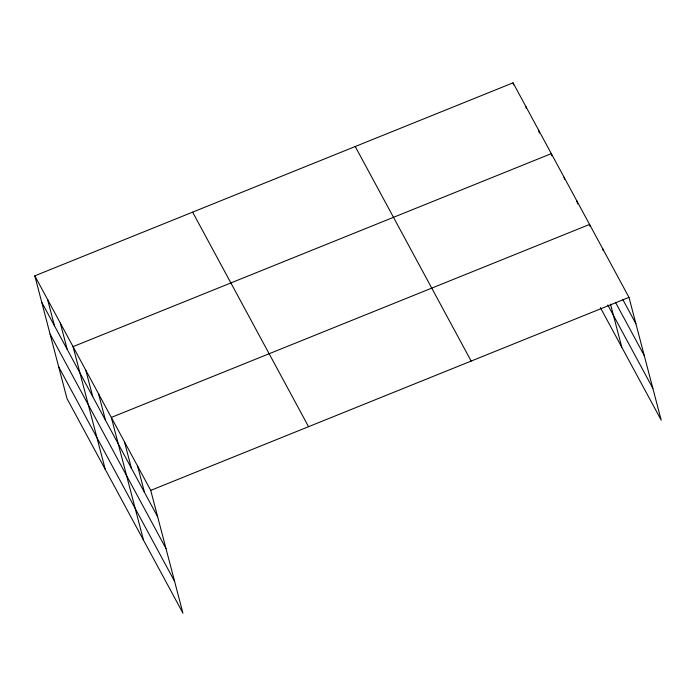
<?xml version="1.0" encoding="UTF-8"?>
<svg xmlns="http://www.w3.org/2000/svg" width="696" height="696" viewBox="0 0 696 696"><rect width="100%" height="100%" fill="white"/><g stroke="black" fill="none" stroke-linecap="round" stroke-linejoin="round"><path stroke-width="1.04" d="M34.8 275.834L150.727 490.384L182.944 613.167L67.016 398.625L34.8 275.834L513.056 82.833L628.984 297.375L661.2 420.166L600.361 307.571M150.727 490.384L628.984 297.375M622.772 299.454L635.909 323.77M615.455 302.273L644.261 355.578M607.826 305.022L652.857 388.351M355.23 146.525L471.166 361.067M192.627 212.149L308.554 426.691M41.725 302.229L157.653 516.78M50.069 334.045L165.996 548.587M58.664 366.818L174.592 581.36M602.71 248.75L603.241 250.778M590.104 226.461L589.573 224.434L111.317 417.435L143.524 540.218M610.488 304.143L621.78 347.217M576.819 200.831L577.619 203.876M564.065 177.236L564.604 179.264M551.85 155.66L551.319 153.633L73.054 346.634L105.27 469.426M538.565 130.03L539.365 133.075M525.811 106.436L526.341 108.463M513.056 82.833L513.596 84.86M137.59 466.068L144.516 492.463M124.454 441.751L131.379 468.147M98.562 393.832L105.487 420.236M85.808 370.237L92.733 396.633M60.308 323.04L67.225 349.435M47.554 299.437L54.479 325.832"/></g></svg>
